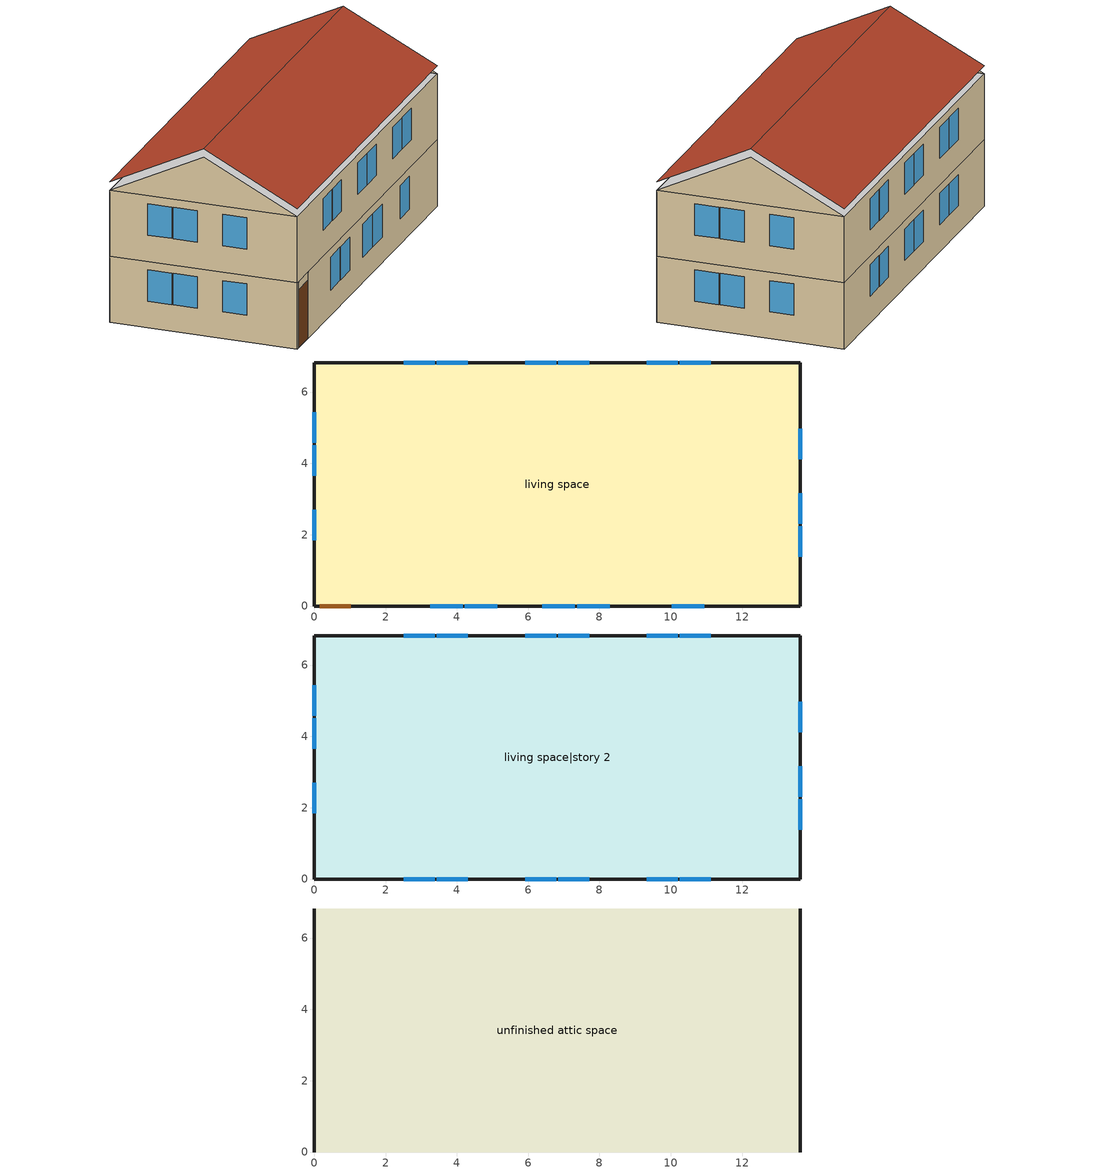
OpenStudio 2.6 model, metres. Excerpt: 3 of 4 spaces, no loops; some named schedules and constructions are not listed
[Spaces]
living space
 floor foundation (FloorFndGrndFinSlab): 0,0 0,6.82 13.63,6.82 13.63,0 z0
 wall outside (WallExtInsFin): 0,6.82 0,0 0.13,0 1.05,0 13.63,0 13.63,6.82 0,6.82 z0:2.44
 window (WindowConstruction): 3.25,0 4.16,0 / 4.22,0 5.14,0 / 6.4,0 7.31,0 / 7.37,0 8.28,0 / 10.03,0 10.94,0 z0.92:2.13; 11.12,6.82 10.25,6.82 / 10.19,6.82 9.33,6.82 / 7.71,6.82 6.85,6.82 / 6.79,6.82 5.92,6.82 / 4.3,6.82 3.44,6.82 / 3.38,6.82 2.51,6.82 / 0,5.44 0,4.57 / 0,4.51 0,3.65 / 0,2.7 0,1.84 / 13.63,1.38 13.63,2.24 / 13.63,2.3 13.63,3.17 / 13.63,4.11 13.63,4.98 z0.98:2.13
 door (Door): 0.15,0 1.02,0 z0:2.13
living space|story 2
 floor to living space (FloorFinUninsFin): 0,0 0,6.82 13.63,6.82 13.63,0 z2.44
 wall outside (WallExtInsFin): 0,6.82 0,0 13.63,0 13.63,6.82 0,6.82 z2.44:4.88
 window (WindowConstruction): 2.51,0 3.38,0 / 3.44,0 4.31,0 / 5.92,0 6.79,0 / 6.85,0 7.71,0 / 9.33,0 10.19,0 / 10.25,0 11.12,0 / 11.12,6.82 10.25,6.82 / 10.19,6.82 9.33,6.82 / 7.71,6.82 6.85,6.82 / 6.79,6.82 5.92,6.82 / 4.3,6.82 3.44,6.82 / 3.38,6.82 2.51,6.82 / 0,5.44 0,4.57 / 0,4.51 0,3.65 / 0,2.7 0,1.84 / 13.63,1.38 13.63,2.24 / 13.63,2.3 13.63,3.17 / 13.63,4.11 13.63,4.98 z3.42:4.57
unfinished attic space
 floor to living space|story 2 (FloorFinInsUnfinAttic): 0,6.82 13.63,6.82 13.63,0 0,0 z4.88
 wall outside (WallExtUninsUnfin): 0,3.41,6.58 0,6.82,4.88 0,0,4.88; 13.63,3.41,6.58 13.63,0,4.88 13.63,6.82,4.88
 roof outside (RoofUnfinInsExt): 13.63,3.41,6.89 0,3.41,6.89 0,0,5.18 13.63,0,5.18; 0,3.41,6.89 13.63,3.41,6.89 13.63,6.82,5.18 0,6.82,5.18
[Schedule:Ruleset]
Name | Default Day Schedule
residential clothes washer schedule | Schedule Day 13
residential clothes dryer gas schedule | Schedule Day 14
residential dishwasher schedule | Schedule Day 15
residential range gas|false schedule | Schedule Day 16
[Schedule:Day]
residential clothes washer schedule allday7: 12, 10, 0, 12, 20, 0.0228141, 13, 30, 0, 13, 40, 0.0017487, 24, 0, 0
residential clothes dryer gas schedule allday1: 9, 0, 0, 9, 10, 0.0422513, 9, 20, 0.139377, 16, 40, 0, 16, 50, 0.0351558, 24, 0, 0
residential clothes dryer gas schedule allday2; residential clothes dryer gas schedule allday3; residential clothes dryer gas schedule allday4; residential clothes dryer gas schedule allday6; residential dishwasher schedule allday1; residential dishwasher schedule allday2; residential dishwasher schedule allday4; residential dishwasher schedule allday5; residential dishwasher schedule allday7: 24, 0, 0
residential clothes dryer gas schedule allday5: 6, 0, 0, 6, 10, 0.0062714, 6, 20, 0.086794, 6, 30, 0.0340302, 11, 0, 0, 11, 10, 0.0069146, 11, 20, 0.109427, 20, 0, 0, 20, 10, 0.0524824, 21, 10, 0, 21, 20, 0.0193769, 22, 30, 0, 22, 40, 0.0743518, 24, 0, 0
residential clothes dryer gas schedule allday7: 13, 10, 0, 13, 20, 0.0228141, 14, 30, 0, 14, 40, 0.0017487, 24, 0, 0
residential dishwasher schedule allday3: 19, 10, 0, 19, 20, 0.110759, 19, 30, 0.0867938, 19, 40, 0.0406621, 19, 50, 0.100756, 24, 0, 0
residential dishwasher schedule allday6: 11, 50, 0, 12, 0, 0.0857862, 12, 10, 0.0413458, 12, 20, 0.105578, 12, 30, 0.0941346, 20, 40, 0, 20, 50, 0.0610651, 21, 0, 0.0729039, 21, 10, 0.065923, 21, 20, 0.0901044, 21, 30, 0.0751709, 21, 40, 0.0654552, 24, 0, 0
residential range gas|false schedule allday1; residential range gas|false schedule allday2: 2, 0, 0.0466667, 4, 0, 0.0266667, 5, 0, 0.0466667, 6, 0, 0.0733333, 7, 0, 0.166667, 8, 0, 0.28, 9, 0, 0.306667, 10, 0, 0.32, 11, 0, 0.28, 12, 0, 0.333333, 13, 0, 0.38, 14, 0, 0.306667, 15, 0, 0.38, 16, 0, 0.293333, 17, 0, 0.613333, 18, 0, 1, 19, 0, 0.78, 20, 0, 0.4, 21, 0, 0.233333, 22, 0, 0.166667, 23, 0, 0.106667, 24, 0, 0.0733333
[Schedule:Rule] Apply Sunday=Yes; Apply Monday=Yes; Apply Tuesday=Yes; Apply Wednesday=Yes; Apply Thursday=Yes; Apply Friday=Yes; Apply Saturday=Yes
residential clothes washer schedule allday ruleset7: Schedule Ruleset=residential clothes washer schedule; Rule Order=0; Day Schedule=residential clothes washer schedule allday7; Date Specification Type=SpecificDates; Specific Month 1=1; Specific Day 1=7; Specific Month 2=1; Specific Day 2=14; Specific Month 3=1; Specific Day 3=21; Specific Month 4=1; Specific Day 4=28; Specific Month 5=2; Specific Day 5=4; Specific Month 6=2; Specific Day 6=11; Specific Month 7=2; Specific Day 7=18; Specific Month 8=2; Specific Day 8=25; Specific Month 9=3; Specific Day 9=4; Specific Month 10=3; Specific Day 10=11; Specific Month 11=3; Specific Day 11=18; Specific Month 12=3; Specific Day 12=25; Specific Month 13=4; Specific Day 13=1; Specific Month 14=4; Specific Day 14=8; Specific Month 15=4; Specific Day 15=15; Specific Month 16=4; Specific Day 16=22; Specific Month 17=4; Specific Day 17=29; Specific Month 18=5; Specific Day 18=6; Specific Month 19=5; Specific Day 19=13; Specific Month 20=5; Specific Day 20=20; Specific Month 21=5; Specific Day 21=27; Specific Month 22=6; Specific Day 22=3; Specific Month 23=6; Specific Day 23=10; Specific Month 24=6; Specific Day 24=17; Specific Month 25=6; Specific Day 25=24; Specific Month 26=7; Specific Day 26=1; Specific Month 27=7; Specific Day 27=8; Specific Month 28=7; Specific Day 28=15; Specific Month 29=7; Specific Day 29=22; Specific Month 30=7; Specific Day 30=29; Specific Month 31=8; Specific Day 31=5; Specific Month 32=8; Specific Day 32=12; Specific Month 33=8; Specific Day 33=19; Specific Month 34=8; Specific Day 34=26; Specific Month 35=9; Specific Day 35=2; Specific Month 36=9; Specific Day 36=9; Specific Month 37=9; Specific Day 37=16; Specific Month 38=9; Specific Day 38=23; Specific Month 39=9; Specific Day 39=30; Specific Month 40=10; Specific Day 40=7; Specific Month 41=10; Specific Day 41=14; Specific Month 42=10; Specific Day 42=21; Specific Month 43=10; Specific Day 43=28; Specific Month 44=11; Specific Day 44=4; Specific Month 45=11; Specific Day 45=11; Specific Month 46=11; Specific Day 46=18; Specific Month 47=11; Specific Day 47=25; Specific Month 48=12; Specific Day 48=2; Specific Month 49=12; Specific Day 49=9; Specific Month 50=12; Specific Day 50=16; Specific Month 51=12; Specific Day 51=23; Specific Month 52=12; Specific Day 52=30
residential clothes dryer gas schedule allday ruleset1: Schedule Ruleset=residential clothes dryer gas schedule; Rule Order=6; Day Schedule=residential clothes dryer gas schedule allday1; Date Specification Type=SpecificDates; Specific Month 1=1; Specific Day 1=1; Specific Month 2=1; Specific Day 2=8; Specific Month 3=1; Specific Day 3=15; Specific Month 4=1; Specific Day 4=22; Specific Month 5=1; Specific Day 5=29; Specific Month 6=2; Specific Day 6=5; Specific Month 7=2; Specific Day 7=12; Specific Month 8=2; Specific Day 8=19; Specific Month 9=2; Specific Day 9=26; Specific Month 10=3; Specific Day 10=5; Specific Month 11=3; Specific Day 11=12; Specific Month 12=3; Specific Day 12=19; Specific Month 13=3; Specific Day 13=26; Specific Month 14=4; Specific Day 14=2; Specific Month 15=4; Specific Day 15=9; Specific Month 16=4; Specific Day 16=16; Specific Month 17=4; Specific Day 17=23; Specific Month 18=4; Specific Day 18=30; Specific Month 19=5; Specific Day 19=7; Specific Month 20=5; Specific Day 20=14; Specific Month 21=5; Specific Day 21=21; Specific Month 22=5; Specific Day 22=28; Specific Month 23=6; Specific Day 23=4; Specific Month 24=6; Specific Day 24=11; Specific Month 25=6; Specific Day 25=18; Specific Month 26=6; Specific Day 26=25; Specific Month 27=7; Specific Day 27=2; Specific Month 28=7; Specific Day 28=9; Specific Month 29=7; Specific Day 29=16; Specific Month 30=7; Specific Day 30=23; Specific Month 31=7; Specific Day 31=30; Specific Month 32=8; Specific Day 32=6; Specific Month 33=8; Specific Day 33=13; Specific Month 34=8; Specific Day 34=20; Specific Month 35=8; Specific Day 35=27; Specific Month 36=9; Specific Day 36=3; Specific Month 37=9; Specific Day 37=10; Specific Month 38=9; Specific Day 38=17; Specific Month 39=9; Specific Day 39=24; Specific Month 40=10; Specific Day 40=1; Specific Month 41=10; Specific Day 41=8; Specific Month 42=10; Specific Day 42=15; Specific Month 43=10; Specific Day 43=22; Specific Month 44=10; Specific Day 44=29; Specific Month 45=11; Specific Day 45=5; Specific Month 46=11; Specific Day 46=12; Specific Month 47=11; Specific Day 47=19; Specific Month 48=11; Specific Day 48=26; Specific Month 49=12; Specific Day 49=3; Specific Month 50=12; Specific Day 50=10; Specific Month 51=12; Specific Day 51=17; Specific Month 52=12; Specific Day 52=24; Specific Month 53=12; Specific Day 53=31
residential clothes dryer gas schedule allday ruleset2: Schedule Ruleset=residential clothes dryer gas schedule; Rule Order=5; Day Schedule=residential clothes dryer gas schedule allday2; Date Specification Type=SpecificDates; Specific Month 1=1; Specific Day 1=2; Specific Month 2=1; Specific Day 2=9; Specific Month 3=1; Specific Day 3=16; Specific Month 4=1; Specific Day 4=23; Specific Month 5=1; Specific Day 5=30; Specific Month 6=2; Specific Day 6=6; Specific Month 7=2; Specific Day 7=13; Specific Month 8=2; Specific Day 8=20; Specific Month 9=2; Specific Day 9=27; Specific Month 10=3; Specific Day 10=6; Specific Month 11=3; Specific Day 11=13; Specific Month 12=3; Specific Day 12=20; Specific Month 13=3; Specific Day 13=27; Specific Month 14=4; Specific Day 14=3; Specific Month 15=4; Specific Day 15=10; Specific Month 16=4; Specific Day 16=17; Specific Month 17=4; Specific Day 17=24; Specific Month 18=5; Specific Day 18=1; Specific Month 19=5; Specific Day 19=8; Specific Month 20=5; Specific Day 20=15; Specific Month 21=5; Specific Day 21=22; Specific Month 22=5; Specific Day 22=29; Specific Month 23=6; Specific Day 23=5; Specific Month 24=6; Specific Day 24=12; Specific Month 25=6; Specific Day 25=19; Specific Month 26=6; Specific Day 26=26; Specific Month 27=7; Specific Day 27=3; Specific Month 28=7; Specific Day 28=10; Specific Month 29=7; Specific Day 29=17; Specific Month 30=7; Specific Day 30=24; Specific Month 31=7; Specific Day 31=31; Specific Month 32=8; Specific Day 32=7; Specific Month 33=8; Specific Day 33=14; Specific Month 34=8; Specific Day 34=21; Specific Month 35=8; Specific Day 35=28; Specific Month 36=9; Specific Day 36=4; Specific Month 37=9; Specific Day 37=11; Specific Month 38=9; Specific Day 38=18; Specific Month 39=9; Specific Day 39=25; Specific Month 40=10; Specific Day 40=2; Specific Month 41=10; Specific Day 41=9; Specific Month 42=10; Specific Day 42=16; Specific Month 43=10; Specific Day 43=23; Specific Month 44=10; Specific Day 44=30; Specific Month 45=11; Specific Day 45=6; Specific Month 46=11; Specific Day 46=13; Specific Month 47=11; Specific Day 47=20; Specific Month 48=11; Specific Day 48=27; Specific Month 49=12; Specific Day 49=4; Specific Month 50=12; Specific Day 50=11; Specific Month 51=12; Specific Day 51=18; Specific Month 52=12; Specific Day 52=25
residential clothes dryer gas schedule allday ruleset3: Schedule Ruleset=residential clothes dryer gas schedule; Rule Order=4; Day Schedule=residential clothes dryer gas schedule allday3; Date Specification Type=SpecificDates; Specific Month 1=1; Specific Day 1=3; Specific Month 2=1; Specific Day 2=10; Specific Month 3=1; Specific Day 3=17; Specific Month 4=1; Specific Day 4=24; Specific Month 5=1; Specific Day 5=31; Specific Month 6=2; Specific Day 6=7; Specific Month 7=2; Specific Day 7=14; Specific Month 8=2; Specific Day 8=21; Specific Month 9=2; Specific Day 9=28; Specific Month 10=3; Specific Day 10=7; Specific Month 11=3; Specific Day 11=14; Specific Month 12=3; Specific Day 12=21; Specific Month 13=3; Specific Day 13=28; Specific Month 14=4; Specific Day 14=4; Specific Month 15=4; Specific Day 15=11; Specific Month 16=4; Specific Day 16=18; Specific Month 17=4; Specific Day 17=25; Specific Month 18=5; Specific Day 18=2; Specific Month 19=5; Specific Day 19=9; Specific Month 20=5; Specific Day 20=16; Specific Month 21=5; Specific Day 21=23; Specific Month 22=5; Specific Day 22=30; Specific Month 23=6; Specific Day 23=6; Specific Month 24=6; Specific Day 24=13; Specific Month 25=6; Specific Day 25=20; Specific Month 26=6; Specific Day 26=27; Specific Month 27=7; Specific Day 27=4; Specific Month 28=7; Specific Day 28=11; Specific Month 29=7; Specific Day 29=18; Specific Month 30=7; Specific Day 30=25; Specific Month 31=8; Specific Day 31=1; Specific Month 32=8; Specific Day 32=8; Specific Month 33=8; Specific Day 33=15; Specific Month 34=8; Specific Day 34=22; Specific Month 35=8; Specific Day 35=29; Specific Month 36=9; Specific Day 36=5; Specific Month 37=9; Specific Day 37=12; Specific Month 38=9; Specific Day 38=19; Specific Month 39=9; Specific Day 39=26; Specific Month 40=10; Specific Day 40=3; Specific Month 41=10; Specific Day 41=10; Specific Month 42=10; Specific Day 42=17; Specific Month 43=10; Specific Day 43=24; Specific Month 44=10; Specific Day 44=31; Specific Month 45=11; Specific Day 45=7; Specific Month 46=11; Specific Day 46=14; Specific Month 47=11; Specific Day 47=21; Specific Month 48=11; Specific Day 48=28; Specific Month 49=12; Specific Day 49=5; Specific Month 50=12; Specific Day 50=12; Specific Month 51=12; Specific Day 51=19; Specific Month 52=12; Specific Day 52=26
residential clothes dryer gas schedule allday ruleset4: Schedule Ruleset=residential clothes dryer gas schedule; Rule Order=3; Day Schedule=residential clothes dryer gas schedule allday4; Date Specification Type=SpecificDates; Specific Month 1=1; Specific Day 1=4; Specific Month 2=1; Specific Day 2=11; Specific Month 3=1; Specific Day 3=18; Specific Month 4=1; Specific Day 4=25; Specific Month 5=2; Specific Day 5=1; Specific Month 6=2; Specific Day 6=8; Specific Month 7=2; Specific Day 7=15; Specific Month 8=2; Specific Day 8=22; Specific Month 9=3; Specific Day 9=1; Specific Month 10=3; Specific Day 10=8; Specific Month 11=3; Specific Day 11=15; Specific Month 12=3; Specific Day 12=22; Specific Month 13=3; Specific Day 13=29; Specific Month 14=4; Specific Day 14=5; Specific Month 15=4; Specific Day 15=12; Specific Month 16=4; Specific Day 16=19; Specific Month 17=4; Specific Day 17=26; Specific Month 18=5; Specific Day 18=3; Specific Month 19=5; Specific Day 19=10; Specific Month 20=5; Specific Day 20=17; Specific Month 21=5; Specific Day 21=24; Specific Month 22=5; Specific Day 22=31; Specific Month 23=6; Specific Day 23=7; Specific Month 24=6; Specific Day 24=14; Specific Month 25=6; Specific Day 25=21; Specific Month 26=6; Specific Day 26=28; Specific Month 27=7; Specific Day 27=5; Specific Month 28=7; Specific Day 28=12; Specific Month 29=7; Specific Day 29=19; Specific Month 30=7; Specific Day 30=26; Specific Month 31=8; Specific Day 31=2; Specific Month 32=8; Specific Day 32=9; Specific Month 33=8; Specific Day 33=16; Specific Month 34=8; Specific Day 34=23; Specific Month 35=8; Specific Day 35=30; Specific Month 36=9; Specific Day 36=6; Specific Month 37=9; Specific Day 37=13; Specific Month 38=9; Specific Day 38=20; Specific Month 39=9; Specific Day 39=27; Specific Month 40=10; Specific Day 40=4; Specific Month 41=10; Specific Day 41=11; Specific Month 42=10; Specific Day 42=18; Specific Month 43=10; Specific Day 43=25; Specific Month 44=11; Specific Day 44=1; Specific Month 45=11; Specific Day 45=8; Specific Month 46=11; Specific Day 46=15; Specific Month 47=11; Specific Day 47=22; Specific Month 48=11; Specific Day 48=29; Specific Month 49=12; Specific Day 49=6; Specific Month 50=12; Specific Day 50=13; Specific Month 51=12; Specific Day 51=20; Specific Month 52=12; Specific Day 52=27
residential clothes dryer gas schedule allday ruleset5: Schedule Ruleset=residential clothes dryer gas schedule; Rule Order=2; Day Schedule=residential clothes dryer gas schedule allday5; Date Specification Type=SpecificDates; Specific Month 1=1; Specific Day 1=5; Specific Month 2=1; Specific Day 2=12; Specific Month 3=1; Specific Day 3=19; Specific Month 4=1; Specific Day 4=26; Specific Month 5=2; Specific Day 5=2; Specific Month 6=2; Specific Day 6=9; Specific Month 7=2; Specific Day 7=16; Specific Month 8=2; Specific Day 8=23; Specific Month 9=3; Specific Day 9=2; Specific Month 10=3; Specific Day 10=9; Specific Month 11=3; Specific Day 11=16; Specific Month 12=3; Specific Day 12=23; Specific Month 13=3; Specific Day 13=30; Specific Month 14=4; Specific Day 14=6; Specific Month 15=4; Specific Day 15=13; Specific Month 16=4; Specific Day 16=20; Specific Month 17=4; Specific Day 17=27; Specific Month 18=5; Specific Day 18=4; Specific Month 19=5; Specific Day 19=11; Specific Month 20=5; Specific Day 20=18; Specific Month 21=5; Specific Day 21=25; Specific Month 22=6; Specific Day 22=1; Specific Month 23=6; Specific Day 23=8; Specific Month 24=6; Specific Day 24=15; Specific Month 25=6; Specific Day 25=22; Specific Month 26=6; Specific Day 26=29; Specific Month 27=7; Specific Day 27=6; Specific Month 28=7; Specific Day 28=13; Specific Month 29=7; Specific Day 29=20; Specific Month 30=7; Specific Day 30=27; Specific Month 31=8; Specific Day 31=3; Specific Month 32=8; Specific Day 32=10; Specific Month 33=8; Specific Day 33=17; Specific Month 34=8; Specific Day 34=24; Specific Month 35=8; Specific Day 35=31; Specific Month 36=9; Specific Day 36=7; Specific Month 37=9; Specific Day 37=14; Specific Month 38=9; Specific Day 38=21; Specific Month 39=9; Specific Day 39=28; Specific Month 40=10; Specific Day 40=5; Specific Month 41=10; Specific Day 41=12; Specific Month 42=10; Specific Day 42=19; Specific Month 43=10; Specific Day 43=26; Specific Month 44=11; Specific Day 44=2; Specific Month 45=11; Specific Day 45=9; Specific Month 46=11; Specific Day 46=16; Specific Month 47=11; Specific Day 47=23; Specific Month 48=11; Specific Day 48=30; Specific Month 49=12; Specific Day 49=7; Specific Month 50=12; Specific Day 50=14; Specific Month 51=12; Specific Day 51=21; Specific Month 52=12; Specific Day 52=28
residential clothes dryer gas schedule allday ruleset6: Schedule Ruleset=residential clothes dryer gas schedule; Rule Order=1; Day Schedule=residential clothes dryer gas schedule allday6; Date Specification Type=SpecificDates; Specific Month 1=1; Specific Day 1=6; Specific Month 2=1; Specific Day 2=13; Specific Month 3=1; Specific Day 3=20; Specific Month 4=1; Specific Day 4=27; Specific Month 5=2; Specific Day 5=3; Specific Month 6=2; Specific Day 6=10; Specific Month 7=2; Specific Day 7=17; Specific Month 8=2; Specific Day 8=24; Specific Month 9=3; Specific Day 9=3; Specific Month 10=3; Specific Day 10=10; Specific Month 11=3; Specific Day 11=17; Specific Month 12=3; Specific Day 12=24; Specific Month 13=3; Specific Day 13=31; Specific Month 14=4; Specific Day 14=7; Specific Month 15=4; Specific Day 15=14; Specific Month 16=4; Specific Day 16=21; Specific Month 17=4; Specific Day 17=28; Specific Month 18=5; Specific Day 18=5; Specific Month 19=5; Specific Day 19=12; Specific Month 20=5; Specific Day 20=19; Specific Month 21=5; Specific Day 21=26; Specific Month 22=6; Specific Day 22=2; Specific Month 23=6; Specific Day 23=9; Specific Month 24=6; Specific Day 24=16; Specific Month 25=6; Specific Day 25=23; Specific Month 26=6; Specific Day 26=30; Specific Month 27=7; Specific Day 27=7; Specific Month 28=7; Specific Day 28=14; Specific Month 29=7; Specific Day 29=21; Specific Month 30=7; Specific Day 30=28; Specific Month 31=8; Specific Day 31=4; Specific Month 32=8; Specific Day 32=11; Specific Month 33=8; Specific Day 33=18; Specific Month 34=8; Specific Day 34=25; Specific Month 35=9; Specific Day 35=1; Specific Month 36=9; Specific Day 36=8; Specific Month 37=9; Specific Day 37=15; Specific Month 38=9; Specific Day 38=22; Specific Month 39=9; Specific Day 39=29; Specific Month 40=10; Specific Day 40=6; Specific Month 41=10; Specific Day 41=13; Specific Month 42=10; Specific Day 42=20; Specific Month 43=10; Specific Day 43=27; Specific Month 44=11; Specific Day 44=3; Specific Month 45=11; Specific Day 45=10; Specific Month 46=11; Specific Day 46=17; Specific Month 47=11; Specific Day 47=24; Specific Month 48=12; Specific Day 48=1; Specific Month 49=12; Specific Day 49=8; Specific Month 50=12; Specific Day 50=15; Specific Month 51=12; Specific Day 51=22; Specific Month 52=12; Specific Day 52=29
residential clothes dryer gas schedule allday ruleset7: Schedule Ruleset=residential clothes dryer gas schedule; Rule Order=0; Day Schedule=residential clothes dryer gas schedule allday7; Date Specification Type=SpecificDates; Specific Month 1=1; Specific Day 1=7; Specific Month 2=1; Specific Day 2=14; Specific Month 3=1; Specific Day 3=21; Specific Month 4=1; Specific Day 4=28; Specific Month 5=2; Specific Day 5=4; Specific Month 6=2; Specific Day 6=11; Specific Month 7=2; Specific Day 7=18; Specific Month 8=2; Specific Day 8=25; Specific Month 9=3; Specific Day 9=4; Specific Month 10=3; Specific Day 10=11; Specific Month 11=3; Specific Day 11=18; Specific Month 12=3; Specific Day 12=25; Specific Month 13=4; Specific Day 13=1; Specific Month 14=4; Specific Day 14=8; Specific Month 15=4; Specific Day 15=15; Specific Month 16=4; Specific Day 16=22; Specific Month 17=4; Specific Day 17=29; Specific Month 18=5; Specific Day 18=6; Specific Month 19=5; Specific Day 19=13; Specific Month 20=5; Specific Day 20=20; Specific Month 21=5; Specific Day 21=27; Specific Month 22=6; Specific Day 22=3; Specific Month 23=6; Specific Day 23=10; Specific Month 24=6; Specific Day 24=17; Specific Month 25=6; Specific Day 25=24; Specific Month 26=7; Specific Day 26=1; Specific Month 27=7; Specific Day 27=8; Specific Month 28=7; Specific Day 28=15; Specific Month 29=7; Specific Day 29=22; Specific Month 30=7; Specific Day 30=29; Specific Month 31=8; Specific Day 31=5; Specific Month 32=8; Specific Day 32=12; Specific Month 33=8; Specific Day 33=19; Specific Month 34=8; Specific Day 34=26; Specific Month 35=9; Specific Day 35=2; Specific Month 36=9; Specific Day 36=9; Specific Month 37=9; Specific Day 37=16; Specific Month 38=9; Specific Day 38=23; Specific Month 39=9; Specific Day 39=30; Specific Month 40=10; Specific Day 40=7; Specific Month 41=10; Specific Day 41=14; Specific Month 42=10; Specific Day 42=21; Specific Month 43=10; Specific Day 43=28; Specific Month 44=11; Specific Day 44=4; Specific Month 45=11; Specific Day 45=11; Specific Month 46=11; Specific Day 46=18; Specific Month 47=11; Specific Day 47=25; Specific Month 48=12; Specific Day 48=2; Specific Month 49=12; Specific Day 49=9; Specific Month 50=12; Specific Day 50=16; Specific Month 51=12; Specific Day 51=23; Specific Month 52=12; Specific Day 52=30
residential dishwasher schedule allday ruleset1: Schedule Ruleset=residential dishwasher schedule; Rule Order=6; Day Schedule=residential dishwasher schedule allday1; Date Specification Type=SpecificDates; Specific Month 1=1; Specific Day 1=1; Specific Month 2=1; Specific Day 2=8; Specific Month 3=1; Specific Day 3=15; Specific Month 4=1; Specific Day 4=22; Specific Month 5=1; Specific Day 5=29; Specific Month 6=2; Specific Day 6=5; Specific Month 7=2; Specific Day 7=12; Specific Month 8=2; Specific Day 8=19; Specific Month 9=2; Specific Day 9=26; Specific Month 10=3; Specific Day 10=5; Specific Month 11=3; Specific Day 11=12; Specific Month 12=3; Specific Day 12=19; Specific Month 13=3; Specific Day 13=26; Specific Month 14=4; Specific Day 14=2; Specific Month 15=4; Specific Day 15=9; Specific Month 16=4; Specific Day 16=16; Specific Month 17=4; Specific Day 17=23; Specific Month 18=4; Specific Day 18=30; Specific Month 19=5; Specific Day 19=7; Specific Month 20=5; Specific Day 20=14; Specific Month 21=5; Specific Day 21=21; Specific Month 22=5; Specific Day 22=28; Specific Month 23=6; Specific Day 23=4; Specific Month 24=6; Specific Day 24=11; Specific Month 25=6; Specific Day 25=18; Specific Month 26=6; Specific Day 26=25; Specific Month 27=7; Specific Day 27=2; Specific Month 28=7; Specific Day 28=9; Specific Month 29=7; Specific Day 29=16; Specific Month 30=7; Specific Day 30=23; Specific Month 31=7; Specific Day 31=30; Specific Month 32=8; Specific Day 32=6; Specific Month 33=8; Specific Day 33=13; Specific Month 34=8; Specific Day 34=20; Specific Month 35=8; Specific Day 35=27; Specific Month 36=9; Specific Day 36=3; Specific Month 37=9; Specific Day 37=10; Specific Month 38=9; Specific Day 38=17; Specific Month 39=9; Specific Day 39=24; Specific Month 40=10; Specific Day 40=1; Specific Month 41=10; Specific Day 41=8; Specific Month 42=10; Specific Day 42=15; Specific Month 43=10; Specific Day 43=22; Specific Month 44=10; Specific Day 44=29; Specific Month 45=11; Specific Day 45=5; Specific Month 46=11; Specific Day 46=12; Specific Month 47=11; Specific Day 47=19; Specific Month 48=11; Specific Day 48=26; Specific Month 49=12; Specific Day 49=3; Specific Month 50=12; Specific Day 50=10; Specific Month 51=12; Specific Day 51=17; Specific Month 52=12; Specific Day 52=24; Specific Month 53=12; Specific Day 53=31
residential dishwasher schedule allday ruleset2: Schedule Ruleset=residential dishwasher schedule; Rule Order=5; Day Schedule=residential dishwasher schedule allday2; Date Specification Type=SpecificDates; Specific Month 1=1; Specific Day 1=2; Specific Month 2=1; Specific Day 2=9; Specific Month 3=1; Specific Day 3=16; Specific Month 4=1; Specific Day 4=23; Specific Month 5=1; Specific Day 5=30; Specific Month 6=2; Specific Day 6=6; Specific Month 7=2; Specific Day 7=13; Specific Month 8=2; Specific Day 8=20; Specific Month 9=2; Specific Day 9=27; Specific Month 10=3; Specific Day 10=6; Specific Month 11=3; Specific Day 11=13; Specific Month 12=3; Specific Day 12=20; Specific Month 13=3; Specific Day 13=27; Specific Month 14=4; Specific Day 14=3; Specific Month 15=4; Specific Day 15=10; Specific Month 16=4; Specific Day 16=17; Specific Month 17=4; Specific Day 17=24; Specific Month 18=5; Specific Day 18=1; Specific Month 19=5; Specific Day 19=8; Specific Month 20=5; Specific Day 20=15; Specific Month 21=5; Specific Day 21=22; Specific Month 22=5; Specific Day 22=29; Specific Month 23=6; Specific Day 23=5; Specific Month 24=6; Specific Day 24=12; Specific Month 25=6; Specific Day 25=19; Specific Month 26=6; Specific Day 26=26; Specific Month 27=7; Specific Day 27=3; Specific Month 28=7; Specific Day 28=10; Specific Month 29=7; Specific Day 29=17; Specific Month 30=7; Specific Day 30=24; Specific Month 31=7; Specific Day 31=31; Specific Month 32=8; Specific Day 32=7; Specific Month 33=8; Specific Day 33=14; Specific Month 34=8; Specific Day 34=21; Specific Month 35=8; Specific Day 35=28; Specific Month 36=9; Specific Day 36=4; Specific Month 37=9; Specific Day 37=11; Specific Month 38=9; Specific Day 38=18; Specific Month 39=9; Specific Day 39=25; Specific Month 40=10; Specific Day 40=2; Specific Month 41=10; Specific Day 41=9; Specific Month 42=10; Specific Day 42=16; Specific Month 43=10; Specific Day 43=23; Specific Month 44=10; Specific Day 44=30; Specific Month 45=11; Specific Day 45=6; Specific Month 46=11; Specific Day 46=13; Specific Month 47=11; Specific Day 47=20; Specific Month 48=11; Specific Day 48=27; Specific Month 49=12; Specific Day 49=4; Specific Month 50=12; Specific Day 50=11; Specific Month 51=12; Specific Day 51=18; Specific Month 52=12; Specific Day 52=25
residential dishwasher schedule allday ruleset3: Schedule Ruleset=residential dishwasher schedule; Rule Order=4; Day Schedule=residential dishwasher schedule allday3; Date Specification Type=SpecificDates; Specific Month 1=1; Specific Day 1=3; Specific Month 2=1; Specific Day 2=10; Specific Month 3=1; Specific Day 3=17; Specific Month 4=1; Specific Day 4=24; Specific Month 5=1; Specific Day 5=31; Specific Month 6=2; Specific Day 6=7; Specific Month 7=2; Specific Day 7=14; Specific Month 8=2; Specific Day 8=21; Specific Month 9=2; Specific Day 9=28; Specific Month 10=3; Specific Day 10=7; Specific Month 11=3; Specific Day 11=14; Specific Month 12=3; Specific Day 12=21; Specific Month 13=3; Specific Day 13=28; Specific Month 14=4; Specific Day 14=4; Specific Month 15=4; Specific Day 15=11; Specific Month 16=4; Specific Day 16=18; Specific Month 17=4; Specific Day 17=25; Specific Month 18=5; Specific Day 18=2; Specific Month 19=5; Specific Day 19=9; Specific Month 20=5; Specific Day 20=16; Specific Month 21=5; Specific Day 21=23; Specific Month 22=5; Specific Day 22=30; Specific Month 23=6; Specific Day 23=6; Specific Month 24=6; Specific Day 24=13; Specific Month 25=6; Specific Day 25=20; Specific Month 26=6; Specific Day 26=27; Specific Month 27=7; Specific Day 27=4; Specific Month 28=7; Specific Day 28=11; Specific Month 29=7; Specific Day 29=18; Specific Month 30=7; Specific Day 30=25; Specific Month 31=8; Specific Day 31=1; Specific Month 32=8; Specific Day 32=8; Specific Month 33=8; Specific Day 33=15; Specific Month 34=8; Specific Day 34=22; Specific Month 35=8; Specific Day 35=29; Specific Month 36=9; Specific Day 36=5; Specific Month 37=9; Specific Day 37=12; Specific Month 38=9; Specific Day 38=19; Specific Month 39=9; Specific Day 39=26; Specific Month 40=10; Specific Day 40=3; Specific Month 41=10; Specific Day 41=10; Specific Month 42=10; Specific Day 42=17; Specific Month 43=10; Specific Day 43=24; Specific Month 44=10; Specific Day 44=31; Specific Month 45=11; Specific Day 45=7; Specific Month 46=11; Specific Day 46=14; Specific Month 47=11; Specific Day 47=21; Specific Month 48=11; Specific Day 48=28; Specific Month 49=12; Specific Day 49=5; Specific Month 50=12; Specific Day 50=12; Specific Month 51=12; Specific Day 51=19; Specific Month 52=12; Specific Day 52=26
residential dishwasher schedule allday ruleset4: Schedule Ruleset=residential dishwasher schedule; Rule Order=3; Day Schedule=residential dishwasher schedule allday4; Date Specification Type=SpecificDates; Specific Month 1=1; Specific Day 1=4; Specific Month 2=1; Specific Day 2=11; Specific Month 3=1; Specific Day 3=18; Specific Month 4=1; Specific Day 4=25; Specific Month 5=2; Specific Day 5=1; Specific Month 6=2; Specific Day 6=8; Specific Month 7=2; Specific Day 7=15; Specific Month 8=2; Specific Day 8=22; Specific Month 9=3; Specific Day 9=1; Specific Month 10=3; Specific Day 10=8; Specific Month 11=3; Specific Day 11=15; Specific Month 12=3; Specific Day 12=22; Specific Month 13=3; Specific Day 13=29; Specific Month 14=4; Specific Day 14=5; Specific Month 15=4; Specific Day 15=12; Specific Month 16=4; Specific Day 16=19; Specific Month 17=4; Specific Day 17=26; Specific Month 18=5; Specific Day 18=3; Specific Month 19=5; Specific Day 19=10; Specific Month 20=5; Specific Day 20=17; Specific Month 21=5; Specific Day 21=24; Specific Month 22=5; Specific Day 22=31; Specific Month 23=6; Specific Day 23=7; Specific Month 24=6; Specific Day 24=14; Specific Month 25=6; Specific Day 25=21; Specific Month 26=6; Specific Day 26=28; Specific Month 27=7; Specific Day 27=5; Specific Month 28=7; Specific Day 28=12; Specific Month 29=7; Specific Day 29=19; Specific Month 30=7; Specific Day 30=26; Specific Month 31=8; Specific Day 31=2; Specific Month 32=8; Specific Day 32=9; Specific Month 33=8; Specific Day 33=16; Specific Month 34=8; Specific Day 34=23; Specific Month 35=8; Specific Day 35=30; Specific Month 36=9; Specific Day 36=6; Specific Month 37=9; Specific Day 37=13; Specific Month 38=9; Specific Day 38=20; Specific Month 39=9; Specific Day 39=27; Specific Month 40=10; Specific Day 40=4; Specific Month 41=10; Specific Day 41=11; Specific Month 42=10; Specific Day 42=18; Specific Month 43=10; Specific Day 43=25; Specific Month 44=11; Specific Day 44=1; Specific Month 45=11; Specific Day 45=8; Specific Month 46=11; Specific Day 46=15; Specific Month 47=11; Specific Day 47=22; Specific Month 48=11; Specific Day 48=29; Specific Month 49=12; Specific Day 49=6; Specific Month 50=12; Specific Day 50=13; Specific Month 51=12; Specific Day 51=20; Specific Month 52=12; Specific Day 52=27
residential dishwasher schedule allday ruleset5: Schedule Ruleset=residential dishwasher schedule; Rule Order=2; Day Schedule=residential dishwasher schedule allday5; Date Specification Type=SpecificDates; Specific Month 1=1; Specific Day 1=5; Specific Month 2=1; Specific Day 2=12; Specific Month 3=1; Specific Day 3=19; Specific Month 4=1; Specific Day 4=26; Specific Month 5=2; Specific Day 5=2; Specific Month 6=2; Specific Day 6=9; Specific Month 7=2; Specific Day 7=16; Specific Month 8=2; Specific Day 8=23; Specific Month 9=3; Specific Day 9=2; Specific Month 10=3; Specific Day 10=9; Specific Month 11=3; Specific Day 11=16; Specific Month 12=3; Specific Day 12=23; Specific Month 13=3; Specific Day 13=30; Specific Month 14=4; Specific Day 14=6; Specific Month 15=4; Specific Day 15=13; Specific Month 16=4; Specific Day 16=20; Specific Month 17=4; Specific Day 17=27; Specific Month 18=5; Specific Day 18=4; Specific Month 19=5; Specific Day 19=11; Specific Month 20=5; Specific Day 20=18; Specific Month 21=5; Specific Day 21=25; Specific Month 22=6; Specific Day 22=1; Specific Month 23=6; Specific Day 23=8; Specific Month 24=6; Specific Day 24=15; Specific Month 25=6; Specific Day 25=22; Specific Month 26=6; Specific Day 26=29; Specific Month 27=7; Specific Day 27=6; Specific Month 28=7; Specific Day 28=13; Specific Month 29=7; Specific Day 29=20; Specific Month 30=7; Specific Day 30=27; Specific Month 31=8; Specific Day 31=3; Specific Month 32=8; Specific Day 32=10; Specific Month 33=8; Specific Day 33=17; Specific Month 34=8; Specific Day 34=24; Specific Month 35=8; Specific Day 35=31; Specific Month 36=9; Specific Day 36=7; Specific Month 37=9; Specific Day 37=14; Specific Month 38=9; Specific Day 38=21; Specific Month 39=9; Specific Day 39=28; Specific Month 40=10; Specific Day 40=5; Specific Month 41=10; Specific Day 41=12; Specific Month 42=10; Specific Day 42=19; Specific Month 43=10; Specific Day 43=26; Specific Month 44=11; Specific Day 44=2; Specific Month 45=11; Specific Day 45=9; Specific Month 46=11; Specific Day 46=16; Specific Month 47=11; Specific Day 47=23; Specific Month 48=11; Specific Day 48=30; Specific Month 49=12; Specific Day 49=7; Specific Month 50=12; Specific Day 50=14; Specific Month 51=12; Specific Day 51=21; Specific Month 52=12; Specific Day 52=28
residential dishwasher schedule allday ruleset6: Schedule Ruleset=residential dishwasher schedule; Rule Order=1; Day Schedule=residential dishwasher schedule allday6; Date Specification Type=SpecificDates; Specific Month 1=1; Specific Day 1=6; Specific Month 2=1; Specific Day 2=13; Specific Month 3=1; Specific Day 3=20; Specific Month 4=1; Specific Day 4=27; Specific Month 5=2; Specific Day 5=3; Specific Month 6=2; Specific Day 6=10; Specific Month 7=2; Specific Day 7=17; Specific Month 8=2; Specific Day 8=24; Specific Month 9=3; Specific Day 9=3; Specific Month 10=3; Specific Day 10=10; Specific Month 11=3; Specific Day 11=17; Specific Month 12=3; Specific Day 12=24; Specific Month 13=3; Specific Day 13=31; Specific Month 14=4; Specific Day 14=7; Specific Month 15=4; Specific Day 15=14; Specific Month 16=4; Specific Day 16=21; Specific Month 17=4; Specific Day 17=28; Specific Month 18=5; Specific Day 18=5; Specific Month 19=5; Specific Day 19=12; Specific Month 20=5; Specific Day 20=19; Specific Month 21=5; Specific Day 21=26; Specific Month 22=6; Specific Day 22=2; Specific Month 23=6; Specific Day 23=9; Specific Month 24=6; Specific Day 24=16; Specific Month 25=6; Specific Day 25=23; Specific Month 26=6; Specific Day 26=30; Specific Month 27=7; Specific Day 27=7; Specific Month 28=7; Specific Day 28=14; Specific Month 29=7; Specific Day 29=21; Specific Month 30=7; Specific Day 30=28; Specific Month 31=8; Specific Day 31=4; Specific Month 32=8; Specific Day 32=11; Specific Month 33=8; Specific Day 33=18; Specific Month 34=8; Specific Day 34=25; Specific Month 35=9; Specific Day 35=1; Specific Month 36=9; Specific Day 36=8; Specific Month 37=9; Specific Day 37=15; Specific Month 38=9; Specific Day 38=22; Specific Month 39=9; Specific Day 39=29; Specific Month 40=10; Specific Day 40=6; Specific Month 41=10; Specific Day 41=13; Specific Month 42=10; Specific Day 42=20; Specific Month 43=10; Specific Day 43=27; Specific Month 44=11; Specific Day 44=3; Specific Month 45=11; Specific Day 45=10; Specific Month 46=11; Specific Day 46=17; Specific Month 47=11; Specific Day 47=24; Specific Month 48=12; Specific Day 48=1; Specific Month 49=12; Specific Day 49=8; Specific Month 50=12; Specific Day 50=15; Specific Month 51=12; Specific Day 51=22; Specific Month 52=12; Specific Day 52=29
residential dishwasher schedule allday ruleset7: Schedule Ruleset=residential dishwasher schedule; Rule Order=0; Day Schedule=residential dishwasher schedule allday7; Date Specification Type=SpecificDates; Specific Month 1=1; Specific Day 1=7; Specific Month 2=1; Specific Day 2=14; Specific Month 3=1; Specific Day 3=21; Specific Month 4=1; Specific Day 4=28; Specific Month 5=2; Specific Day 5=4; Specific Month 6=2; Specific Day 6=11; Specific Month 7=2; Specific Day 7=18; Specific Month 8=2; Specific Day 8=25; Specific Month 9=3; Specific Day 9=4; Specific Month 10=3; Specific Day 10=11; Specific Month 11=3; Specific Day 11=18; Specific Month 12=3; Specific Day 12=25; Specific Month 13=4; Specific Day 13=1; Specific Month 14=4; Specific Day 14=8; Specific Month 15=4; Specific Day 15=15; Specific Month 16=4; Specific Day 16=22; Specific Month 17=4; Specific Day 17=29; Specific Month 18=5; Specific Day 18=6; Specific Month 19=5; Specific Day 19=13; Specific Month 20=5; Specific Day 20=20; Specific Month 21=5; Specific Day 21=27; Specific Month 22=6; Specific Day 22=3; Specific Month 23=6; Specific Day 23=10; Specific Month 24=6; Specific Day 24=17; Specific Month 25=6; Specific Day 25=24; Specific Month 26=7; Specific Day 26=1; Specific Month 27=7; Specific Day 27=8; Specific Month 28=7; Specific Day 28=15; Specific Month 29=7; Specific Day 29=22; Specific Month 30=7; Specific Day 30=29; Specific Month 31=8; Specific Day 31=5; Specific Month 32=8; Specific Day 32=12; Specific Month 33=8; Specific Day 33=19; Specific Month 34=8; Specific Day 34=26; Specific Month 35=9; Specific Day 35=2; Specific Month 36=9; Specific Day 36=9; Specific Month 37=9; Specific Day 37=16; Specific Month 38=9; Specific Day 38=23; Specific Month 39=9; Specific Day 39=30; Specific Month 40=10; Specific Day 40=7; Specific Month 41=10; Specific Day 41=14; Specific Month 42=10; Specific Day 42=21; Specific Month 43=10; Specific Day 43=28; Specific Month 44=11; Specific Day 44=4; Specific Month 45=11; Specific Day 45=11; Specific Month 46=11; Specific Day 46=18; Specific Month 47=11; Specific Day 47=25; Specific Month 48=12; Specific Day 48=2; Specific Month 49=12; Specific Day 49=9; Specific Month 50=12; Specific Day 50=16; Specific Month 51=12; Specific Day 51=23; Specific Month 52=12; Specific Day 52=30
residential range gas|false schedule allday ruleset1: Schedule Ruleset=residential range gas|false schedule; Rule Order=11; Day Schedule=residential range gas|false schedule allday1; Date Specification Type=DateRange; Start Month=1; Start Day=1; End Month=1; End Day=31
residential range gas|false schedule allday ruleset2: Schedule Ruleset=residential range gas|false schedule; Rule Order=10; Day Schedule=residential range gas|false schedule allday2; Date Specification Type=DateRange; Start Month=2; Start Day=1; End Month=2; End Day=28
residential range gas|false schedule allday ruleset3: Schedule Ruleset=residential range gas|false schedule; Rule Order=9; Day Schedule=residential range gas|false schedule allday3; Date Specification Type=DateRange; Start Month=3; Start Day=1; End Month=3; End Day=31
residential range gas|false schedule allday ruleset4: Schedule Ruleset=residential range gas|false schedule; Rule Order=8; Day Schedule=residential range gas|false schedule allday4; Date Specification Type=DateRange; Start Month=4; Start Day=1; End Month=4; End Day=30
residential range gas|false schedule allday ruleset5: Schedule Ruleset=residential range gas|false schedule; Rule Order=7; Day Schedule=residential range gas|false schedule allday5; Date Specification Type=DateRange; Start Month=5; Start Day=1; End Month=5; End Day=31
residential range gas|false schedule allday ruleset6: Schedule Ruleset=residential range gas|false schedule; Rule Order=6; Day Schedule=residential range gas|false schedule allday6; Date Specification Type=DateRange; Start Month=6; Start Day=1; End Month=6; End Day=30
residential range gas|false schedule allday ruleset7: Schedule Ruleset=residential range gas|false schedule; Rule Order=5; Day Schedule=residential range gas|false schedule allday7; Date Specification Type=DateRange; Start Month=7; Start Day=1; End Month=7; End Day=31
residential range gas|false schedule allday ruleset8: Schedule Ruleset=residential range gas|false schedule; Rule Order=4; Day Schedule=residential range gas|false schedule allday8; Date Specification Type=DateRange; Start Month=8; Start Day=1; End Month=8; End Day=31
residential range gas|false schedule allday ruleset9: Schedule Ruleset=residential range gas|false schedule; Rule Order=3; Day Schedule=residential range gas|false schedule allday9; Date Specification Type=DateRange; Start Month=9; Start Day=1; End Month=9; End Day=30
residential range gas|false schedule allday ruleset10: Schedule Ruleset=residential range gas|false schedule; Rule Order=2; Day Schedule=residential range gas|false schedule allday10; Date Specification Type=DateRange; Start Month=10; Start Day=1; End Month=10; End Day=31
residential range gas|false schedule allday ruleset11: Schedule Ruleset=residential range gas|false schedule; Rule Order=1; Day Schedule=residential range gas|false schedule allday11; Date Specification Type=DateRange; Start Month=11; Start Day=1; End Month=11; End Day=30
residential range gas|false schedule allday ruleset12: Schedule Ruleset=residential range gas|false schedule; Rule Order=0; Day Schedule=residential range gas|false schedule allday12; Date Specification Type=DateRange; Start Month=12; Start Day=1; End Month=12; End Day=31
residential lighting schedule allday ruleset1: Schedule Ruleset=residential lighting schedule; Rule Order=11; Day Schedule=residential lighting schedule allday1; Date Specification Type=DateRange; Start Month=1; Start Day=1; End Month=1; End Day=31
residential lighting schedule allday ruleset2: Schedule Ruleset=residential lighting schedule; Rule Order=10; Day Schedule=residential lighting schedule allday2; Date Specification Type=DateRange; Start Month=2; Start Day=1; End Month=2; End Day=28
residential lighting schedule allday ruleset3: Schedule Ruleset=residential lighting schedule; Rule Order=9; Day Schedule=residential lighting schedule allday3; Date Specification Type=DateRange; Start Month=3; Start Day=1; End Month=3; End Day=31
residential lighting schedule allday ruleset4: Schedule Ruleset=residential lighting schedule; Rule Order=8; Day Schedule=residential lighting schedule allday4; Date Specification Type=DateRange; Start Month=4; Start Day=1; End Month=4; End Day=30
residential lighting schedule allday ruleset5: Schedule Ruleset=residential lighting schedule; Rule Order=7; Day Schedule=residential lighting schedule allday5; Date Specification Type=DateRange; Start Month=5; Start Day=1; End Month=5; End Day=31
residential lighting schedule allday ruleset6: Schedule Ruleset=residential lighting schedule; Rule Order=6; Day Schedule=residential lighting schedule allday6; Date Specification Type=DateRange; Start Month=6; Start Day=1; End Month=6; End Day=30
residential lighting schedule allday ruleset7: Schedule Ruleset=residential lighting schedule; Rule Order=5; Day Schedule=residential lighting schedule allday7; Date Specification Type=DateRange; Start Month=7; Start Day=1; End Month=7; End Day=31
residential lighting schedule allday ruleset8: Schedule Ruleset=residential lighting schedule; Rule Order=4; Day Schedule=residential lighting schedule allday8; Date Specification Type=DateRange; Start Month=8; Start Day=1; End Month=8; End Day=31
residential lighting schedule allday ruleset9: Schedule Ruleset=residential lighting schedule; Rule Order=3; Day Schedule=residential lighting schedule allday9; Date Specification Type=DateRange; Start Month=9; Start Day=1; End Month=9; End Day=30
residential lighting schedule allday ruleset10: Schedule Ruleset=residential lighting schedule; Rule Order=2; Day Schedule=residential lighting schedule allday10; Date Specification Type=DateRange; Start Month=10; Start Day=1; End Month=10; End Day=31
residential lighting schedule allday ruleset11: Schedule Ruleset=residential lighting schedule; Rule Order=1; Day Schedule=residential lighting schedule allday11; Date Specification Type=DateRange; Start Month=11; Start Day=1; End Month=11; End Day=30
residential lighting schedule allday ruleset12: Schedule Ruleset=residential lighting schedule; Rule Order=0; Day Schedule=residential lighting schedule allday12; Date Specification Type=DateRange; Start Month=12; Start Day=1; End Month=12; End Day=31
residential misc plug loads schedule allday ruleset1: Schedule Ruleset=residential misc plug loads schedule; Rule Order=11; Day Schedule=residential misc plug loads schedule allday1; Date Specification Type=DateRange; Start Month=1; Start Day=1; End Month=1; End Day=31
residential misc plug loads schedule allday ruleset2: Schedule Ruleset=residential misc plug loads schedule; Rule Order=10; Day Schedule=residential misc plug loads schedule allday2; Date Specification Type=DateRange; Start Month=2; Start Day=1; End Month=2; End Day=28
residential misc plug loads schedule allday ruleset3: Schedule Ruleset=residential misc plug loads schedule; Rule Order=9; Day Schedule=residential misc plug loads schedule allday3; Date Specification Type=DateRange; Start Month=3; Start Day=1; End Month=3; End Day=31
residential misc plug loads schedule allday ruleset4: Schedule Ruleset=residential misc plug loads schedule; Rule Order=8; Day Schedule=residential misc plug loads schedule allday4; Date Specification Type=DateRange; Start Month=4; Start Day=1; End Month=4; End Day=30
residential misc plug loads schedule allday ruleset5: Schedule Ruleset=residential misc plug loads schedule; Rule Order=7; Day Schedule=residential misc plug loads schedule allday5; Date Specification Type=DateRange; Start Month=5; Start Day=1; End Month=5; End Day=31
residential misc plug loads schedule allday ruleset6: Schedule Ruleset=residential misc plug loads schedule; Rule Order=6; Day Schedule=residential misc plug loads schedule allday6; Date Specification Type=DateRange; Start Month=6; Start Day=1; End Month=6; End Day=30
residential misc plug loads schedule allday ruleset7: Schedule Ruleset=residential misc plug loads schedule; Rule Order=5; Day Schedule=residential misc plug loads schedule allday7; Date Specification Type=DateRange; Start Month=7; Start Day=1; End Month=7; End Day=31
residential misc plug loads schedule allday ruleset8: Schedule Ruleset=residential misc plug loads schedule; Rule Order=4; Day Schedule=residential misc plug loads schedule allday8; Date Specification Type=DateRange; Start Month=8; Start Day=1; End Month=8; End Day=31
residential misc plug loads schedule allday ruleset9: Schedule Ruleset=residential misc plug loads schedule; Rule Order=3; Day Schedule=residential misc plug loads schedule allday9; Date Specification Type=DateRange; Start Month=9; Start Day=1; End Month=9; End Day=30
residential misc plug loads schedule allday ruleset10: Schedule Ruleset=residential misc plug loads schedule; Rule Order=2; Day Schedule=residential misc plug loads schedule allday10; Date Specification Type=DateRange; Start Month=10; Start Day=1; End Month=10; End Day=31
residential misc plug loads schedule allday ruleset11: Schedule Ruleset=residential misc plug loads schedule; Rule Order=1; Day Schedule=residential misc plug loads schedule allday11; Date Specification Type=DateRange; Start Month=11; Start Day=1; End Month=11; End Day=30
residential misc plug loads schedule allday ruleset12: Schedule Ruleset=residential misc plug loads schedule; Rule Order=0; Day Schedule=residential misc plug loads schedule allday12; Date Specification Type=DateRange; Start Month=12; Start Day=1; End Month=12; End Day=31
res mv_1 dryer exhaust schedule allday ruleset5: Schedule Ruleset=res mv_1 dryer exhaust schedule; Rule Order=2; Day Schedule=res mv_1 dryer exhaust schedule allday5; Date Specification Type=SpecificDates; Specific Month 1=1; Specific Day 1=5; Specific Month 2=1; Specific Day 2=12; Specific Month 3=1; Specific Day 3=19; Specific Month 4=1; Specific Day 4=26; Specific Month 5=2; Specific Day 5=2; Specific Month 6=2; Specific Day 6=9; Specific Month 7=2; Specific Day 7=16; Specific Month 8=2; Specific Day 8=23; Specific Month 9=3; Specific Day 9=2; Specific Month 10=3; Specific Day 10=9; Specific Month 11=3; Specific Day 11=16; Specific Month 12=3; Specific Day 12=23; Specific Month 13=3; Specific Day 13=30; Specific Month 14=4; Specific Day 14=6; Specific Month 15=4; Specific Day 15=13; Specific Month 16=4; Specific Day 16=20; Specific Month 17=4; Specific Day 17=27; Specific Month 18=5; Specific Day 18=4; Specific Month 19=5; Specific Day 19=11; Specific Month 20=5; Specific Day 20=18; Specific Month 21=5; Specific Day 21=25; Specific Month 22=6; Specific Day 22=1; Specific Month 23=6; Specific Day 23=8; Specific Month 24=6; Specific Day 24=15; Specific Month 25=6; Specific Day 25=22; Specific Month 26=6; Specific Day 26=29; Specific Month 27=7; Specific Day 27=6; Specific Month 28=7; Specific Day 28=13; Specific Month 29=7; Specific Day 29=20; Specific Month 30=7; Specific Day 30=27; Specific Month 31=8; Specific Day 31=3; Specific Month 32=8; Specific Day 32=10; Specific Month 33=8; Specific Day 33=17; Specific Month 34=8; Specific Day 34=24; Specific Month 35=8; Specific Day 35=31; Specific Month 36=9; Specific Day 36=7; Specific Month 37=9; Specific Day 37=14; Specific Month 38=9; Specific Day 38=21; Specific Month 39=9; Specific Day 39=28; Specific Month 40=10; Specific Day 40=5; Specific Month 41=10; Specific Day 41=12; Specific Month 42=10; Specific Day 42=19; Specific Month 43=10; Specific Day 43=26; Specific Month 44=11; Specific Day 44=2; Specific Month 45=11; Specific Day 45=9; Specific Month 46=11; Specific Day 46=16; Specific Month 47=11; Specific Day 47=23; Specific Month 48=11; Specific Day 48=30; Specific Month 49=12; Specific Day 49=7; Specific Month 50=12; Specific Day 50=14; Specific Month 51=12; Specific Day 51=21; Specific Month 52=12; Specific Day 52=28
res mv_1 dryer exhaust schedule allday ruleset6: Schedule Ruleset=res mv_1 dryer exhaust schedule; Rule Order=1; Day Schedule=res mv_1 dryer exhaust schedule allday6; Date Specification Type=SpecificDates; Specific Month 1=1; Specific Day 1=6; Specific Month 2=1; Specific Day 2=13; Specific Month 3=1; Specific Day 3=20; Specific Month 4=1; Specific Day 4=27; Specific Month 5=2; Specific Day 5=3; Specific Month 6=2; Specific Day 6=10; Specific Month 7=2; Specific Day 7=17; Specific Month 8=2; Specific Day 8=24; Specific Month 9=3; Specific Day 9=3; Specific Month 10=3; Specific Day 10=10; Specific Month 11=3; Specific Day 11=17; Specific Month 12=3; Specific Day 12=24; Specific Month 13=3; Specific Day 13=31; Specific Month 14=4; Specific Day 14=7; Specific Month 15=4; Specific Day 15=14; Specific Month 16=4; Specific Day 16=21; Specific Month 17=4; Specific Day 17=28; Specific Month 18=5; Specific Day 18=5; Specific Month 19=5; Specific Day 19=12; Specific Month 20=5; Specific Day 20=19; Specific Month 21=5; Specific Day 21=26; Specific Month 22=6; Specific Day 22=2; Specific Month 23=6; Specific Day 23=9; Specific Month 24=6; Specific Day 24=16; Specific Month 25=6; Specific Day 25=23; Specific Month 26=6; Specific Day 26=30; Specific Month 27=7; Specific Day 27=7; Specific Month 28=7; Specific Day 28=14; Specific Month 29=7; Specific Day 29=21; Specific Month 30=7; Specific Day 30=28; Specific Month 31=8; Specific Day 31=4; Specific Month 32=8; Specific Day 32=11; Specific Month 33=8; Specific Day 33=18; Specific Month 34=8; Specific Day 34=25; Specific Month 35=9; Specific Day 35=1; Specific Month 36=9; Specific Day 36=8; Specific Month 37=9; Specific Day 37=15; Specific Month 38=9; Specific Day 38=22; Specific Month 39=9; Specific Day 39=29; Specific Month 40=10; Specific Day 40=6; Specific Month 41=10; Specific Day 41=13; Specific Month 42=10; Specific Day 42=20; Specific Month 43=10; Specific Day 43=27; Specific Month 44=11; Specific Day 44=3; Specific Month 45=11; Specific Day 45=10; Specific Month 46=11; Specific Day 46=17; Specific Month 47=11; Specific Day 47=24; Specific Month 48=12; Specific Day 48=1; Specific Month 49=12; Specific Day 49=8; Specific Month 50=12; Specific Day 50=15; Specific Month 51=12; Specific Day 51=22; Specific Month 52=12; Specific Day 52=29
res mv_1 dryer exhaust schedule allday ruleset7: Schedule Ruleset=res mv_1 dryer exhaust schedule; Rule Order=0; Day Schedule=res mv_1 dryer exhaust schedule allday7; Date Specification Type=SpecificDates; Specific Month 1=1; Specific Day 1=7; Specific Month 2=1; Specific Day 2=14; Specific Month 3=1; Specific Day 3=21; Specific Month 4=1; Specific Day 4=28; Specific Month 5=2; Specific Day 5=4; Specific Month 6=2; Specific Day 6=11; Specific Month 7=2; Specific Day 7=18; Specific Month 8=2; Specific Day 8=25; Specific Month 9=3; Specific Day 9=4; Specific Month 10=3; Specific Day 10=11; Specific Month 11=3; Specific Day 11=18; Specific Month 12=3; Specific Day 12=25; Specific Month 13=4; Specific Day 13=1; Specific Month 14=4; Specific Day 14=8; Specific Month 15=4; Specific Day 15=15; Specific Month 16=4; Specific Day 16=22; Specific Month 17=4; Specific Day 17=29; Specific Month 18=5; Specific Day 18=6; Specific Month 19=5; Specific Day 19=13; Specific Month 20=5; Specific Day 20=20; Specific Month 21=5; Specific Day 21=27; Specific Month 22=6; Specific Day 22=3; Specific Month 23=6; Specific Day 23=10; Specific Month 24=6; Specific Day 24=17; Specific Month 25=6; Specific Day 25=24; Specific Month 26=7; Specific Day 26=1; Specific Month 27=7; Specific Day 27=8; Specific Month 28=7; Specific Day 28=15; Specific Month 29=7; Specific Day 29=22; Specific Month 30=7; Specific Day 30=29; Specific Month 31=8; Specific Day 31=5; Specific Month 32=8; Specific Day 32=12; Specific Month 33=8; Specific Day 33=19; Specific Month 34=8; Specific Day 34=26; Specific Month 35=9; Specific Day 35=2; Specific Month 36=9; Specific Day 36=9; Specific Month 37=9; Specific Day 37=16; Specific Month 38=9; Specific Day 38=23; Specific Month 39=9; Specific Day 39=30; Specific Month 40=10; Specific Day 40=7; Specific Month 41=10; Specific Day 41=14; Specific Month 42=10; Specific Day 42=21; Specific Month 43=10; Specific Day 43=28; Specific Month 44=11; Specific Day 44=4; Specific Month 45=11; Specific Day 45=11; Specific Month 46=11; Specific Day 46=18; Specific Month 47=11; Specific Day 47=25; Specific Month 48=12; Specific Day 48=2; Specific Month 49=12; Specific Day 49=9; Specific Month 50=12; Specific Day 50=16; Specific Month 51=12; Specific Day 51=23; Specific Month 52=12; Specific Day 52=30
